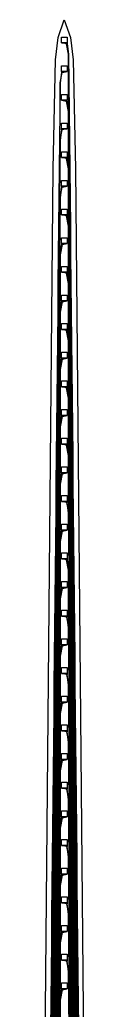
# Model space of a CAD drawing. Header units: inches. Extents: x 106592 to 209533, y 57057 to 74911.
# Drawn here: x 118358 to 118444, y 70981 to 72708 of the extents above; entities that cross this region are included whole.
import ezdxf

# ---------------------------------------------------------------- set-up
doc = ezdxf.new("R2010")
doc.units = ezdxf.units.IN
doc.header["$MEASUREMENT"] = 0
for name, color, linetype in [('metal', 221, 'Continuous'), ('nitride window', 40, 'Continuous'), ('profile', 140, 'Continuous')]:
    doc.layers.add(name, color=color, linetype=linetype)

msp = doc.modelspace()

# ---------------------------------------------------------------- linework, layer by layer
at = {"layer": 'metal'}
for points in [[(118395.5, 72678.1), (118405.5, 72678.1), (118405.5, 72668.1), (118395.5, 72668.1)], [(118405.5, 72666.1), (118404.5, 72666.1), (118395.5, 72668.1), (118405.5, 72668.1)], [(118395.5, 72628.1), (118405.5, 72628.1), (118405.5, 72618.1), (118395.5, 72618.1)], [(118395.5, 72616.1), (118396.5, 72616.1), (118405.5, 72618.1), (118395.5, 72618.1)], [(118395.5, 72578.1), (118405.5, 72578.1), (118405.5, 72568.1), (118395.5, 72568.1)], [(118395.5, 72568.1), (118404.5, 72566.1), (118405.5, 72566.1), (118405.5, 72568.1)], [(118395.5, 72528.1), (118405.5, 72528.1), (118405.5, 72518.1), (118395.5, 72518.1)], [(118405.5, 72518.1), (118396.5, 72516.1), (118395.5, 72516.1), (118395.5, 72518.1)], [(118395.5, 72478.1), (118405.5, 72478.1), (118405.5, 72468.1), (118395.5, 72468.1)], [(118405.5, 72466.1), (118404.5, 72466.1), (118395.5, 72468.1), (118405.5, 72468.1)], [(118395.5, 72428.1), (118405.5, 72428.1), (118405.5, 72418.1), (118395.5, 72418.1)], [(118395.5, 72416.1), (118396.5, 72416.1), (118405.5, 72418.1), (118395.5, 72418.1)], [(118395.5, 72378.1), (118405.5, 72378.1), (118405.5, 72368.1), (118395.5, 72368.1)], [(118405.5, 72366.1), (118404.5, 72366.1), (118395.5, 72368.1), (118405.5, 72368.1)], [(118395.5, 72328.1), (118405.5, 72328.1), (118405.5, 72318.1), (118395.5, 72318.1)], [(118395.5, 72316.1), (118396.5, 72316.1), (118405.5, 72318.1), (118395.5, 72318.1)], [(118395.5, 72278.1), (118405.5, 72278.1), (118405.5, 72268.1), (118395.5, 72268.1)], [(118405.5, 72266.1), (118404.5, 72266.1), (118395.5, 72268.1), (118405.5, 72268.1)], [(118395.5, 72228.1), (118405.5, 72228.1), (118405.5, 72218.1), (118395.5, 72218.1)], [(118395.5, 72216.1), (118396.5, 72216.1), (118405.5, 72218.1), (118395.5, 72218.1)], [(118395.5, 72178.1), (118405.5, 72178.1), (118405.5, 72168.1), (118395.5, 72168.1)], [(118405.5, 72166.1), (118404.5, 72166.1), (118395.5, 72168.1), (118405.5, 72168.1)], [(118395.5, 72128.1), (118405.5, 72128.1), (118405.5, 72118.1), (118395.5, 72118.1)], [(118395.5, 72116.1), (118396.5, 72116.1), (118405.5, 72118.1), (118395.5, 72118.1)], [(118395.5, 72078.1), (118405.5, 72078.1), (118405.5, 72068.1), (118395.5, 72068.1)], [(118405.5, 72066.1), (118404.5, 72066.1), (118395.5, 72068.1), (118405.5, 72068.1)], [(118395.5, 72028.1), (118405.5, 72028.1), (118405.5, 72018.1), (118395.5, 72018.1)], [(118395.5, 72016.1), (118396.5, 72016.1), (118405.5, 72018.1), (118395.5, 72018.1)], [(118395.5, 71978.1), (118405.5, 71978.1), (118405.5, 71968.1), (118395.5, 71968.1)], [(118405.5, 71966.1), (118404.5, 71966.1), (118395.5, 71968.1), (118405.5, 71968.1)], [(118395.5, 71928.1), (118405.5, 71928.1), (118405.5, 71918.1), (118395.5, 71918.1)], [(118395.5, 71916.1), (118396.5, 71916.1), (118405.5, 71918.1), (118395.5, 71918.1)], [(118395.5, 71878.1), (118405.5, 71878.1), (118405.5, 71868.1), (118395.5, 71868.1)], [(118405.5, 71866.1), (118404.5, 71866.1), (118395.5, 71868.1), (118405.5, 71868.1)], [(118395.5, 71828.1), (118405.5, 71828.1), (118405.5, 71818.1), (118395.5, 71818.1)], [(118395.5, 71816.1), (118396.5, 71816.1), (118405.5, 71818.1), (118395.5, 71818.1)], [(118395.5, 71778.1), (118405.5, 71778.1), (118405.5, 71768.1), (118395.5, 71768.1)], [(118405.5, 71766.1), (118404.5, 71766.1), (118395.5, 71768.1), (118405.5, 71768.1)], [(118395.5, 71728.1), (118405.5, 71728.1), (118405.5, 71718.1), (118395.5, 71718.1)], [(118395.5, 71716.1), (118396.5, 71716.1), (118405.5, 71718.1), (118395.5, 71718.1)], [(118395.5, 71678.1), (118405.5, 71678.1), (118405.5, 71668.1), (118395.5, 71668.1)], [(118405.5, 71666.1), (118404.5, 71666.1), (118395.5, 71668.1), (118405.5, 71668.1)], [(118395.5, 71628.1), (118405.5, 71628.1), (118405.5, 71618.1), (118395.5, 71618.1)], [(118395.5, 71616.1), (118396.5, 71616.1), (118405.5, 71618.1), (118395.5, 71618.1)], [(118395.5, 71578.1), (118405.5, 71578.1), (118405.5, 71568.1), (118395.5, 71568.1)], [(118405.5, 71566.1), (118404.5, 71566.1), (118395.5, 71568.1), (118405.5, 71568.1)], [(118395.5, 71528.1), (118405.5, 71528.1), (118405.5, 71518.1), (118395.5, 71518.1)], [(118395.5, 71516.1), (118396.5, 71516.1), (118405.5, 71518.1), (118395.5, 71518.1)], [(118395.5, 71478.1), (118405.5, 71478.1), (118405.5, 71468.1), (118395.5, 71468.1)], [(118405.5, 71466.1), (118404.5, 71466.1), (118395.5, 71468.1), (118405.5, 71468.1)], [(118395.5, 71428.1), (118405.5, 71428.1), (118405.5, 71418.1), (118395.5, 71418.1)], [(118395.5, 71416.1), (118396.5, 71416.1), (118405.5, 71418.1), (118395.5, 71418.1)], [(118395.5, 71378.1), (118405.5, 71378.1), (118405.5, 71368.1), (118395.5, 71368.1)], [(118405.5, 71366.1), (118404.5, 71366.1), (118395.5, 71368.1), (118405.5, 71368.1)], [(118395.5, 71328.1), (118405.5, 71328.1), (118405.5, 71318.1), (118395.5, 71318.1)], [(118395.5, 71316.1), (118396.5, 71316.1), (118405.5, 71318.1), (118395.5, 71318.1)], [(118395.5, 71278.1), (118405.5, 71278.1), (118405.5, 71268.1), (118395.5, 71268.1)], [(118405.5, 71266.1), (118404.5, 71266.1), (118395.5, 71268.1), (118405.5, 71268.1)], [(118395.5, 71228.1), (118405.5, 71228.1), (118405.5, 71218.1), (118395.5, 71218.1)], [(118395.5, 71216.1), (118396.5, 71216.1), (118405.5, 71218.1), (118395.5, 71218.1)], [(118395.5, 71178.1), (118405.5, 71178.1), (118405.5, 71168.1), (118395.5, 71168.1)], [(118405.5, 71166.1), (118404.5, 71166.1), (118395.5, 71168.1), (118405.5, 71168.1)], [(118395.5, 71128.1), (118405.5, 71128.1), (118405.5, 71118.1), (118395.5, 71118.1)], [(118395.5, 71116.1), (118396.5, 71116.1), (118405.5, 71118.1), (118395.5, 71118.1)], [(118395.5, 71078.1), (118405.5, 71078.1), (118405.5, 71068.1), (118395.5, 71068.1)], [(118405.5, 71066.1), (118404.5, 71066.1), (118395.5, 71068.1), (118405.5, 71068.1)], [(118395.5, 71028.1), (118405.5, 71028.1), (118405.5, 71018.1), (118395.5, 71018.1)], [(118395.5, 71016.1), (118396.5, 71016.1), (118405.5, 71018.1), (118395.5, 71018.1)]]:
    msp.add_lwpolyline(points, close=True, dxfattribs=at)
for points in [[(118424.5, 70948.1), (118424, 70998.1), (118423.5, 71048.1), (118423, 71098.1), (118422.5, 71148.1), (118422, 71198.1), (118421.5, 71248.1), (118421, 71298.1), (118420.5, 71348.1), (118420, 71398.1), (118419.5, 71448.1), (118419, 71498.1), (118418.5, 71548.1), (118418, 71598.1), (118417.5, 71648.1), (118417, 71698.1), (118416.5, 71748.1), (118416, 71798.1), (118415.5, 71848.1), (118415, 71898.1), (118414.5, 71948.1), (118414, 71998.1), (118413.5, 72048.1), (118413, 72098.1), (118412.5, 72148.1), (118412, 72198.1), (118411.5, 72248.1), (118411, 72298.1), (118410.5, 72348.1), (118410, 72398.1), (118409.5, 72448.1), (118409, 72498.1), (118408.5, 72548.1), (118408, 72598.1), (118407.5, 72648.1), (118404.5, 72666.1), (118405.5, 72666.1), (118408, 72648.1), (118408.5, 72598.1), (118409, 72548.1), (118409.5, 72498.1), (118410, 72448.1), (118410.5, 72398.1), (118411, 72348.1), (118411.5, 72298.1), (118412, 72248.1), (118412.5, 72198.1), (118413, 72148.1), (118413.5, 72098.1), (118414, 72048.1), (118414.5, 71998.1), (118415, 71948.1), (118415.5, 71898.1), (118416, 71848.1), (118416.5, 71798.1), (118417, 71748.1), (118417.5, 71698.1), (118418, 71648.1), (118418.5, 71598.1), (118419, 71548.1), (118419.5, 71498.1), (118420, 71448.1), (118420.5, 71398.1), (118421, 71348.1), (118421.5, 71298.1), (118422, 71248.1), (118422.5, 71198.1), (118423, 71148.1), (118423.5, 71098.1), (118424, 71048.1), (118424.5, 70998.1), (118425, 70948.1)], [(118377, 70948.1), (118377.5, 70998.1), (118378, 71048.1), (118378.5, 71098.1), (118379, 71148.1), (118379.5, 71198.1), (118380, 71248.1), (118380.5, 71298.1), (118381, 71348.1), (118381.5, 71398.1), (118382, 71448.1), (118382.5, 71498.1), (118383, 71548.1), (118383.5, 71598.1), (118384, 71648.1), (118384.5, 71698.1), (118385, 71748.1), (118385.5, 71798.1), (118386, 71848.1), (118386.5, 71898.1), (118387, 71948.1), (118387.5, 71998.1), (118388, 72048.1), (118388.5, 72098.1), (118389, 72148.1), (118389.5, 72198.1), (118390, 72248), (118390.5, 72298.1), (118391, 72348.1), (118391.5, 72398.1), (118392, 72448.1), (118392.5, 72498.1), (118393, 72548.1), (118393.5, 72598.1), (118396.5, 72616.1), (118395.5, 72616.1), (118393, 72598.1), (118392.5, 72548.1), (118392, 72498.1), (118391.5, 72448.1), (118391, 72398.1), (118390.5, 72348.1), (118390, 72298.1), (118389.5, 72248.1), (118389, 72198.1), (118388.5, 72148.1), (118388, 72098.1), (118387.5, 72048.1), (118387, 71998.1), (118386.5, 71948.1), (118386, 71898.1), (118385.5, 71848.1), (118385, 71798.1), (118384.5, 71748.1), (118384, 71698.1), (118383.5, 71648.1), (118383, 71598.1), (118382.5, 71548.1), (118382, 71498.1), (118381.5, 71448.1), (118381, 71398.1), (118380.5, 71348.1), (118380, 71298.1), (118379.5, 71248.1), (118379, 71198.1), (118378.5, 71148.1), (118378, 71098.1), (118377.5, 71048.1), (118377, 70998.1), (118376.5, 70948.1)], [(118423.5, 70948.1), (118423, 70998.1), (118422.5, 71048.1), (118422, 71098.1), (118421.5, 71148.1), (118421, 71198.1), (118420.5, 71248.1), (118420, 71298.1), (118419.5, 71348.1), (118419, 71398.1), (118418.5, 71448.1), (118418, 71498.1), (118417.5, 71548.1), (118417, 71598.1), (118416.5, 71648.1), (118416, 71698.1), (118415.5, 71748.1), (118415, 71798.1), (118414.5, 71848.1), (118414, 71898.1), (118413.5, 71948.1), (118413, 71998.1), (118412.5, 72048.1), (118412, 72098.1), (118411.5, 72148.1), (118411, 72198.1), (118410.5, 72248.1), (118410, 72298.1), (118409.5, 72348.1), (118409, 72398.1), (118408.5, 72448.1), (118408, 72498.1), (118407.5, 72548.1), (118404.5, 72566.1), (118405.5, 72566.1), (118408, 72548.1), (118408.5, 72498.1), (118409, 72448.1), (118409.5, 72398.1), (118410, 72348.1), (118410.5, 72298.1), (118411, 72248.1), (118411.5, 72198.1), (118412, 72148.1), (118412.5, 72098.1), (118413, 72048.1), (118413.5, 71998.1), (118414, 71948.1), (118414.5, 71898.1), (118415, 71848.1), (118415.5, 71798.1), (118416, 71748.1), (118416.5, 71698.1), (118417, 71648.1), (118417.5, 71598.1), (118418, 71548.1), (118418.5, 71498.1), (118419, 71448.1), (118419.5, 71398.1), (118420, 71348.1), (118420.5, 71298.1), (118421, 71248.1), (118421.5, 71198.1), (118422, 71148.1), (118422.5, 71098.1), (118423, 71048.1), (118423.5, 70998.1), (118424, 70948.1)], [(118378, 70948.1), (118378.5, 70998.1), (118379, 71048.1), (118379.5, 71098.1), (118380, 71148.1), (118380.5, 71198.1), (118381, 71248.1), (118381.5, 71298.1), (118382, 71348.1), (118382.5, 71398.1), (118383, 71448.1), (118383.5, 71498.1), (118384, 71548.1), (118384.5, 71598.1), (118385, 71648.1), (118385.5, 71698.1), (118386, 71748.1), (118386.5, 71798.1), (118387, 71848.1), (118387.5, 71898.1), (118388, 71948.1), (118388.5, 71998.1), (118389, 72048.1), (118389.5, 72098.1), (118390, 72148.1), (118390.5, 72198.1), (118391, 72248), (118391.5, 72298.1), (118392, 72348.1), (118392.5, 72398.1), (118393, 72448.1), (118393.5, 72498.1), (118396.5, 72516.1), (118395.5, 72516.1), (118393, 72498.1), (118392.5, 72448.1), (118392, 72398.1), (118391.5, 72348.1), (118391, 72298.1), (118390.5, 72248.1), (118390, 72198.1), (118389.5, 72148.1), (118389, 72098.1), (118388.5, 72048.1), (118388, 71998.1), (118387.5, 71948.1), (118387, 71898.1), (118386.5, 71848.1), (118386, 71798.1), (118385.5, 71748.1), (118385, 71698.1), (118384.5, 71648.1), (118384, 71598.1), (118383.5, 71548.1), (118383, 71498.1), (118382.5, 71448.1), (118382, 71398.1), (118381.5, 71348.1), (118381, 71298.1), (118380.5, 71248.1), (118380, 71198.1), (118379.5, 71148.1), (118379, 71098.1), (118378.5, 71048.1), (118378, 70998.1), (118377.5, 70948.1)], [(118422.5, 70948.1), (118422, 70998.1), (118421.5, 71048.1), (118421, 71098.1), (118420.5, 71148.1), (118420, 71198.1), (118419.5, 71248.1), (118419, 71298.1), (118418.5, 71348.1), (118418, 71398.1), (118417.5, 71448.1), (118417, 71498.1), (118416.5, 71548.1), (118416, 71598.1), (118415.5, 71648.1), (118415, 71698.1), (118414.5, 71748.1), (118414, 71798.1), (118413.5, 71848.1), (118413, 71898.1), (118412.5, 71948.1), (118412, 71998.1), (118411.5, 72048.1), (118411, 72098.1), (118410.5, 72148.1), (118410, 72198.1), (118409.5, 72248.1), (118409, 72298.1), (118408.5, 72348.1), (118408, 72398.1), (118407.5, 72448.1), (118404.5, 72466.1), (118405.5, 72466.1), (118408, 72448.1), (118408.5, 72398.1), (118408.5, 72398.1), (118409, 72348.1), (118409.5, 72298.1), (118410, 72248.1), (118410.5, 72198.1), (118411, 72148.1), (118411.5, 72098.1), (118412, 72048.1), (118412.5, 71998.1), (118413, 71948.1), (118413.5, 71898.1), (118414, 71848.1), (118414.5, 71798.1), (118415, 71748.1), (118415.5, 71698.1), (118416, 71648.1), (118416.5, 71598.1), (118417, 71548.1), (118417.5, 71498.1), (118418, 71448.1), (118418.5, 71398.1), (118419, 71348.1), (118419.5, 71298.1), (118420, 71248.1), (118420.5, 71198.1), (118421, 71148.1), (118421.5, 71098.1), (118422, 71048.1), (118422.5, 70998.1), (118423, 70948.1)], [(118379, 70948.1), (118379.5, 70998.1), (118380, 71048.1), (118380.5, 71098.1), (118381, 71148.1), (118381.5, 71198.1), (118382, 71248.1), (118382.5, 71298.1), (118383, 71348.1), (118383.5, 71398.1), (118384, 71448.1), (118384.5, 71498.1), (118385, 71548.1), (118385.5, 71598.1), (118386, 71648.1), (118386.5, 71698.1), (118387, 71748.1), (118387.5, 71798.1), (118388, 71848.1), (118388.5, 71898.1), (118389, 71948.1), (118389.5, 71998.1), (118390, 72048.1), (118390.5, 72098.1), (118391, 72148.1), (118391.5, 72198.1), (118392, 72248), (118392, 72248), (118392.5, 72298.1), (118393, 72348.1), (118393.5, 72398.1), (118396.5, 72416.1), (118395.5, 72416.1), (118393, 72398.1), (118392.5, 72348.1), (118392, 72298.1), (118391.5, 72248.1), (118391, 72198.1), (118390.5, 72148.1), (118390, 72098.1), (118389.5, 72048.1), (118389, 71998.1), (118388.5, 71948.1), (118388, 71898.1), (118387.5, 71848.1), (118387, 71798.1), (118386.5, 71748.1), (118386, 71698.1), (118385.5, 71648.1), (118385, 71598.1), (118384.5, 71548.1), (118384, 71498.1), (118383.5, 71448.1), (118383, 71398.1), (118382.5, 71348.1), (118382, 71298.1), (118381.5, 71248.1), (118381, 71198.1), (118380.5, 71148.1), (118380, 71098.1), (118379.5, 71048.1), (118379, 70998.1), (118378.5, 70948.1)], [(118421.5, 70948.1), (118421, 70998.1), (118420.5, 71048.1), (118420, 71098.1), (118419.5, 71148.1), (118419, 71198.1), (118418.5, 71248.1), (118418, 71298.1), (118417.5, 71348.1), (118417, 71398.1), (118416.5, 71448.1), (118416, 71498.1), (118415.5, 71548.1), (118415, 71598.1), (118414.5, 71648.1), (118414, 71698.1), (118413.5, 71748.1), (118413, 71798.1), (118412.5, 71848.1), (118412, 71898.1), (118411.5, 71948.1), (118411, 71998.1), (118410.5, 72048.1), (118410, 72098.1), (118409.5, 72148.1), (118409, 72198.1), (118408.5, 72248.1), (118408, 72298.1), (118407.5, 72348.1), (118404.5, 72366.1), (118405.5, 72366.1), (118408, 72348.1), (118408.5, 72298.1), (118408.5, 72298.1), (118409, 72248.1), (118409.5, 72198.1), (118410, 72148.1), (118410.5, 72098.1), (118411, 72048.1), (118411.5, 71998.1), (118412, 71948.1), (118412.5, 71898.1), (118413, 71848.1), (118413.5, 71798.1), (118414, 71748.1), (118414.5, 71698.1), (118415, 71648.1), (118415.5, 71598.1), (118416, 71548.1), (118416.5, 71498.1), (118417, 71448.1), (118417.5, 71398.1), (118418, 71348.1), (118418.5, 71298.1), (118419, 71248.1), (118419.5, 71198.1), (118420, 71148.1), (118420.5, 71098.1), (118421, 71048.1), (118421.5, 70998.1), (118422, 70948.1)], [(118379.5, 70948.1), (118380, 70998.1), (118380.5, 71048.1), (118381, 71098.1), (118381.5, 71148.1), (118382, 71198.1), (118382.5, 71248.1), (118383, 71298.1), (118383.5, 71348.1), (118384, 71398.1), (118384.5, 71448.1), (118385, 71498.1), (118385.5, 71548.1), (118386, 71598.1), (118386.5, 71648.1), (118387, 71698.1), (118387.5, 71748.1), (118388, 71798.1), (118388.5, 71848.1), (118389, 71898.1), (118389.5, 71948.1), (118390, 71998.1), (118390.5, 72048.1), (118391, 72098.1), (118391.5, 72148.1), (118392, 72198.1), (118392.5, 72248.1), (118393, 72298.1), (118395.5, 72316.1), (118396.5, 72316.1), (118393.5, 72298.1), (118393, 72248.1), (118393, 72248), (118392.5, 72198.1), (118392, 72148.1), (118391.5, 72098.1), (118391, 72048.1), (118390.5, 71998.1), (118390, 71948.1), (118389.5, 71898.1), (118389, 71848.1), (118388.5, 71798.1), (118388, 71748.1), (118387.5, 71698.1), (118387, 71648.1), (118386.5, 71598.1), (118386, 71548.1), (118385.5, 71498.1), (118385, 71448.1), (118384.5, 71398.1), (118384, 71348.1), (118383.5, 71298.1), (118383, 71248.1), (118382.5, 71198.1), (118382, 71148.1), (118381.5, 71098.1), (118381, 71048.1), (118380.5, 70998.1), (118380, 70948.1)], [(118420.5, 70948.1), (118420, 70998.1), (118419.5, 71048.1), (118419, 71098.1), (118418.5, 71148.1), (118418, 71198.1), (118417.5, 71248.1), (118417, 71298.1), (118416.5, 71348.1), (118416, 71398.1), (118415.5, 71448.1), (118415, 71498.1), (118414.5, 71548.1), (118414, 71598.1), (118413.5, 71648.1), (118413, 71698.1), (118412.5, 71748.1), (118412, 71798.1), (118411.5, 71848.1), (118411, 71898.1), (118410.5, 71948.1), (118410, 71998.1), (118409.5, 72048.1), (118409, 72098.1), (118408.5, 72148.1), (118408, 72198.1), (118407.5, 72248.1), (118404.5, 72266.1), (118405.5, 72266.1), (118408, 72248.1), (118408.5, 72198.1), (118408.5, 72198.1), (118409, 72148.1), (118409.5, 72098.1), (118410, 72048.1), (118410.5, 71998.1), (118411, 71948.1), (118411.5, 71898.1), (118412, 71848.1), (118412.5, 71798.1), (118413, 71748.1), (118413.5, 71698.1), (118414, 71648.1), (118414.5, 71598.1), (118415, 71548.1), (118415.5, 71498.1), (118416, 71448.1), (118416.5, 71398.1), (118417, 71348.1), (118417.5, 71298.1), (118418, 71248.1), (118418.5, 71198.1), (118419, 71148.1), (118419.5, 71098.1), (118420, 71048.1), (118420.5, 70998.1), (118421, 70948.1)], [(118380.5, 70948.1), (118381, 70998.1), (118381.5, 71048.1), (118382, 71098.1), (118382.5, 71148.1), (118383, 71198.1), (118383.5, 71248.1), (118384, 71298.1), (118384.5, 71348.1), (118385, 71398.1), (118385.5, 71448.1), (118386, 71498.1), (118386.5, 71548.1), (118387, 71598.1), (118387.5, 71648.1), (118388, 71698.1), (118388.5, 71748.1), (118389, 71798.1), (118389.5, 71848.1), (118390, 71898.1), (118390.5, 71948.1), (118391, 71998.1), (118391.5, 72048.1), (118392, 72098.1), (118392.5, 72148.1), (118392.5, 72148.1), (118393, 72198.1), (118395.5, 72216.1), (118396.5, 72216.1), (118393.5, 72198.1), (118393, 72148.1), (118392.5, 72098.1), (118392, 72048.1), (118391.5, 71998.1), (118391, 71948.1), (118390.5, 71898.1), (118390, 71848.1), (118389.5, 71798.1), (118389, 71748.1), (118388.5, 71698.1), (118388, 71648.1), (118387.5, 71598.1), (118387, 71548.1), (118386.5, 71498.1), (118386, 71448.1), (118385.5, 71398.1), (118385, 71348.1), (118384.5, 71298.1), (118384, 71248.1), (118383.5, 71198.1), (118383, 71148.1), (118382.5, 71098.1), (118382, 71048.1), (118381.5, 70998.1), (118381, 70948.1)], [(118419.5, 70948.1), (118419, 70998.1), (118418.5, 71048.1), (118418, 71098.1), (118417.5, 71148.1), (118417, 71198.1), (118416.5, 71248.1), (118416, 71298.1), (118415.5, 71348.1), (118415, 71398.1), (118414.5, 71448.1), (118414, 71498.1), (118413.5, 71548.1), (118413, 71598.1), (118412.5, 71648.1), (118412, 71698.1), (118411.5, 71748.1), (118411, 71798.1), (118410.5, 71848.1), (118410, 71898.1), (118409.5, 71948.1), (118409, 71998.1), (118408.5, 72048.1), (118408, 72098.1), (118407.5, 72148.1), (118404.5, 72166.1), (118405.5, 72166.1), (118408, 72148.1), (118408.5, 72098.1), (118408.5, 72098.1), (118409, 72048.1), (118409.5, 71998.1), (118410, 71948.1), (118410.5, 71898.1), (118411, 71848.1), (118411.5, 71798.1), (118412, 71748.1), (118412.5, 71698.1), (118413, 71648.1), (118413.5, 71598.1), (118414, 71548.1), (118414.5, 71498.1), (118415, 71448.1), (118415.5, 71398.1), (118416, 71348.1), (118416.5, 71298.1), (118417, 71248.1), (118417.5, 71198.1), (118418, 71148.1), (118418.5, 71098.1), (118419, 71048.1), (118419.5, 70998.1), (118420, 70948.1)], [(118381.5, 70948.1), (118382, 70998.1), (118382.5, 71048.1), (118383, 71098.1), (118383.5, 71148.1), (118384, 71198.1), (118384.5, 71248.1), (118385, 71298.1), (118385.5, 71348.1), (118386, 71398.1), (118386.5, 71448.1), (118387, 71498.1), (118387.5, 71548.1), (118388, 71598.1), (118388.5, 71648.1), (118389, 71698.1), (118389.5, 71748.1), (118390, 71798.1), (118390.5, 71848.1), (118391, 71898.1), (118391.5, 71948.1), (118392, 71998.1), (118392.5, 72048.1), (118392.5, 72048.1), (118393, 72098.1), (118395.5, 72116.1), (118396.5, 72116.1), (118393.5, 72098.1), (118393, 72048.1), (118392.5, 71998.1), (118392, 71948.1), (118391.5, 71898.1), (118391, 71848.1), (118390.5, 71798.1), (118390, 71748.1), (118389.5, 71698.1), (118389, 71648.1), (118388.5, 71598.1), (118388, 71548.1), (118387.5, 71498.1), (118387, 71448.1), (118386.5, 71398.1), (118386, 71348.1), (118385.5, 71298.1), (118385, 71248.1), (118384.5, 71198.1), (118384, 71148.1), (118383.5, 71098.1), (118383, 71048.1), (118382.5, 70998.1), (118382, 70948.1)], [(118418.5, 70948.1), (118418, 70998.1), (118417.5, 71048.1), (118417, 71098.1), (118416.5, 71148.1), (118416, 71198.1), (118415.5, 71248.1), (118415, 71298.1), (118414.5, 71348.1), (118414, 71398.1), (118413.5, 71448.1), (118413, 71498.1), (118412.5, 71548.1), (118412, 71598.1), (118411.5, 71648.1), (118411, 71698.1), (118410.5, 71748.1), (118410, 71798.1), (118409.5, 71848.1), (118409, 71898.1), (118408.5, 71948.1), (118408, 71998.1), (118407.5, 72048.1), (118404.5, 72066.1), (118405.5, 72066.1), (118408, 72048.1), (118408.5, 71998.1), (118408.5, 71998.1), (118409, 71948.1), (118409.5, 71898.1), (118410, 71848.1), (118410.5, 71798.1), (118411, 71748.1), (118411.5, 71698.1), (118412, 71648.1), (118412.5, 71598.1), (118413, 71548.1), (118413.5, 71498.1), (118414, 71448.1), (118414.5, 71398.1), (118415, 71348.1), (118415.5, 71298.1), (118416, 71248.1), (118416.5, 71198.1), (118417, 71148.1), (118417.5, 71098.1), (118418, 71048.1), (118418.5, 70998.1), (118419, 70948.1)], [(118382.5, 70948.1), (118383, 70998.1), (118383.5, 71048.1), (118384, 71098.1), (118384.5, 71148.1), (118385, 71198.1), (118385.5, 71248.1), (118386, 71298.1), (118386.5, 71348.1), (118387, 71398.1), (118387.5, 71448.1), (118388, 71498.1), (118388.5, 71548.1), (118389, 71598.1), (118389.5, 71648.1), (118390, 71698.1), (118390.5, 71748.1), (118391, 71798.1), (118391.5, 71848.1), (118392, 71898.1), (118392.5, 71948.1), (118392.5, 71948.1), (118393, 71998.1), (118395.5, 72016.1), (118396.5, 72016.1), (118393.5, 71998.1), (118393, 71948.1), (118392.5, 71898.1), (118392, 71848.1), (118391.5, 71798.1), (118391, 71748.1), (118390.5, 71698.1), (118390, 71648.1), (118389.5, 71598.1), (118389, 71548.1), (118388.5, 71498.1), (118388, 71448.1), (118387.5, 71398.1), (118387, 71348.1), (118386.5, 71298.1), (118386, 71248.1), (118385.5, 71198.1), (118385, 71148.1), (118384.5, 71098.1), (118384, 71048.1), (118383.5, 70998.1), (118383, 70948.1)], [(118417.5, 70948.1), (118417, 70998.1), (118416.5, 71048.1), (118416, 71098.1), (118415.5, 71148.1), (118415, 71198.1), (118414.5, 71248.1), (118414, 71298.1), (118413.5, 71348.1), (118413, 71398.1), (118412.5, 71448.1), (118412, 71498.1), (118411.5, 71548.1), (118411, 71598.1), (118410.5, 71648.1), (118410, 71698.1), (118409.5, 71748.1), (118409, 71798.1), (118408.5, 71848.1), (118408, 71898.1), (118407.5, 71948.1), (118404.5, 71966.1), (118405.5, 71966.1), (118408, 71948.1), (118408.5, 71898.1), (118408.5, 71898.1), (118409, 71848.1), (118409.5, 71798.1), (118410, 71748.1), (118410.5, 71698.1), (118411, 71648.1), (118411.5, 71598.1), (118412, 71548.1), (118412.5, 71498.1), (118413, 71448.1), (118413.5, 71398.1), (118414, 71348.1), (118414.5, 71298.1), (118415, 71248.1), (118415.5, 71198.1), (118416, 71148.1), (118416.5, 71098.1), (118417, 71048.1), (118417.5, 70998.1), (118418, 70948.1)], [(118383.5, 70948.1), (118384, 70998.1), (118384.5, 71048.1), (118385, 71098.1), (118385.5, 71148.1), (118386, 71198.1), (118386.5, 71248.1), (118387, 71298.1), (118387.5, 71348.1), (118388, 71398.1), (118388.5, 71448.1), (118389, 71498.1), (118389.5, 71548.1), (118390, 71598.1), (118390.5, 71648.1), (118391, 71698.1), (118391.5, 71748.1), (118392, 71798.1), (118392.5, 71848.1), (118392.5, 71848.1), (118393, 71898.1), (118395.5, 71916.1), (118396.5, 71916.1), (118393.5, 71898.1), (118393, 71848.1), (118392.5, 71798.1), (118392, 71748.1), (118391.5, 71698.1), (118391, 71648.1), (118390.5, 71598.1), (118390, 71548.1), (118389.5, 71498.1), (118389, 71448.1), (118388.5, 71398.1), (118388, 71348.1), (118387.5, 71298.1), (118387, 71248.1), (118386.5, 71198.1), (118386, 71148.1), (118385.5, 71098.1), (118385, 71048.1), (118384.5, 70998.1), (118384, 70948.1)], [(118417, 70948.1), (118416.5, 70998.1), (118416, 71048.1), (118415.5, 71098.1), (118415, 71148.1), (118414.5, 71198.1), (118414, 71248.1), (118413.5, 71298.1), (118413, 71348.1), (118412.5, 71398.1), (118412, 71448.1), (118411.5, 71498.1), (118411, 71548.1), (118410.5, 71598.1), (118410, 71648.1), (118409.5, 71698.1), (118409, 71748.1), (118408.5, 71798.1), (118408.5, 71798.1), (118408, 71848.1), (118405.5, 71866.1), (118404.5, 71866.1), (118407.5, 71848.1), (118408, 71798.1), (118408.5, 71748.1), (118409, 71698.1), (118409.5, 71648.1), (118410, 71598.1), (118410.5, 71548.1), (118411, 71498.1), (118411.5, 71448.1), (118412, 71398.1), (118412.5, 71348.1), (118413, 71298.1), (118413.5, 71248.1), (118414, 71198.1), (118414.5, 71148.1), (118415, 71098.1), (118415.5, 71048.1), (118416, 70998.1), (118416.5, 70948.1)], [(118384.5, 70948.1), (118385, 70998.1), (118385.5, 71048.1), (118386, 71098.1), (118386.5, 71148.1), (118387, 71198.1), (118387.5, 71248.1), (118388, 71298.1), (118388.5, 71348.1), (118389, 71398.1), (118389.5, 71448.1), (118390, 71498.1), (118390.5, 71548.1), (118391, 71598.1), (118391.5, 71648.1), (118392, 71698.1), (118392.5, 71748.1), (118392.5, 71748.1), (118393, 71798.1), (118395.5, 71816.1), (118396.5, 71816.1), (118393.5, 71798.1), (118393, 71748.1), (118392.5, 71698.1), (118392, 71648.1), (118391.5, 71598.1), (118391, 71548.1), (118390.5, 71498.1), (118390, 71448.1), (118389.5, 71398.1), (118389, 71348.1), (118388.5, 71298.1), (118388, 71248.1), (118387.5, 71198.1), (118387, 71148.1), (118386.5, 71098.1), (118386, 71048.1), (118385.5, 70998.1), (118385, 70948.1)], [(118415.5, 70948.1), (118415, 70998.1), (118414.5, 71048.1), (118414, 71098.1), (118413.5, 71148.1), (118413, 71198.1), (118412.5, 71248.1), (118412, 71298.1), (118411.5, 71348.1), (118411, 71398.1), (118410.5, 71448.1), (118410, 71498.1), (118409.5, 71548.1), (118409, 71598.1), (118408.5, 71648.1), (118408, 71698.1), (118407.5, 71748.1), (118404.5, 71766.1), (118405.5, 71766.1), (118408, 71748.1), (118408.5, 71698.1), (118408.5, 71698.1), (118409, 71648.1), (118409.5, 71598.1), (118410, 71548.1), (118410.5, 71498.1), (118411, 71448.1), (118411.5, 71398.1), (118412, 71348.1), (118412.5, 71298.1), (118413, 71248.1), (118413.5, 71198.1), (118414, 71148.1), (118414.5, 71098.1), (118415, 71048.1), (118415.5, 70998.1), (118416, 70948.1)], [(118385.5, 70948.1), (118386, 70998.1), (118386.5, 71048.1), (118387, 71098.1), (118387.5, 71148.1), (118388, 71198.1), (118388.5, 71248.1), (118389, 71298.1), (118389.5, 71348.1), (118390, 71398.1), (118390.5, 71448.1), (118391, 71498.1), (118391.5, 71548.1), (118392, 71598.1), (118392.5, 71648.1), (118392.5, 71648.1), (118393, 71698.1), (118395.5, 71716.1), (118396.5, 71716.1), (118393.5, 71698.1), (118393, 71648.1), (118392.5, 71598.1), (118392, 71548.1), (118391.5, 71498.1), (118391, 71448.1), (118390.5, 71398.1), (118390, 71348.1), (118389.5, 71298.1), (118389, 71248.1), (118388.5, 71198.1), (118388, 71148.1), (118387.5, 71098.1), (118387, 71048.1), (118386.5, 70998.1), (118386, 70948.1)], [(118415, 70948.1), (118414.5, 70998.1), (118414, 71048.1), (118413.5, 71098.1), (118413, 71148.1), (118412.5, 71198.1), (118412, 71248.1), (118411.5, 71298.1), (118411, 71348.1), (118410.5, 71398.1), (118410, 71448.1), (118409.5, 71498.1), (118409, 71548.1), (118408.5, 71598.1), (118408.5, 71598.1), (118408, 71648.1), (118405.5, 71666.1), (118404.5, 71666.1), (118407.5, 71648.1), (118408, 71598.1), (118408.5, 71548.1), (118409, 71498.1), (118409.5, 71448.1), (118410, 71398.1), (118410.5, 71348.1), (118411, 71298.1), (118411.5, 71248.1), (118412, 71198.1), (118412.5, 71148.1), (118413, 71098.1), (118413.5, 71048.1), (118414, 70998.1), (118414.5, 70948.1)], [(118386.5, 70948.1), (118387, 70998.1), (118387.5, 71048.1), (118388, 71098.1), (118388.5, 71148.1), (118389, 71198.1), (118389.5, 71248.1), (118390, 71298.1), (118390.5, 71348.1), (118391, 71398.1), (118391.5, 71448.1), (118392, 71498.1), (118392.5, 71548.1), (118392.5, 71548.1), (118393, 71598.1), (118395.5, 71616.1), (118396.5, 71616.1), (118393.5, 71598.1), (118393, 71548.1), (118392.5, 71498.1), (118392, 71448.1), (118391.5, 71398.1), (118391, 71348.1), (118390.5, 71298.1), (118390, 71248.1), (118389.5, 71198.1), (118389, 71148.1), (118388.5, 71098.1), (118388, 71048.1), (118387.5, 70998.1), (118387, 70948.1)], [(118414, 70948.1), (118413.5, 70998.1), (118413, 71048.1), (118412.5, 71098.1), (118412, 71148.1), (118411.5, 71198.1), (118411, 71248.1), (118410.5, 71298.1), (118410, 71348.1), (118409.5, 71398.1), (118409, 71448.1), (118408.5, 71498.1), (118408.5, 71498.1), (118408, 71548.1), (118405.5, 71566.1), (118404.5, 71566.1), (118407.5, 71548.1), (118408, 71498.1), (118408.5, 71448.1), (118409, 71398.1), (118409.5, 71348.1), (118410, 71298.1), (118410.5, 71248.1), (118411, 71198.1), (118411.5, 71148.1), (118412, 71098.1), (118412.5, 71048.1), (118413, 70998.1), (118413.5, 70948.1)], [(118387.5, 70948.1), (118388, 70998.1), (118388.5, 71048.1), (118389, 71098.1), (118389.5, 71148.1), (118390, 71198.1), (118390.5, 71248.1), (118391, 71298.1), (118391.5, 71348.1), (118392, 71398.1), (118392.5, 71448.1), (118392.5, 71448.1), (118393, 71498.1), (118395.5, 71516.1), (118396.5, 71516.1), (118393.5, 71498.1), (118393, 71448.1), (118392.5, 71398.1), (118392, 71348.1), (118391.5, 71298.1), (118391, 71248.1), (118390.5, 71198.1), (118390, 71148.1), (118389.5, 71098.1), (118389, 71048.1), (118388.5, 70998.1), (118388, 70948.1)], [(118413, 70948.1), (118412.5, 70998.1), (118412, 71048.1), (118411.5, 71098.1), (118411, 71148.1), (118410.5, 71198.1), (118410, 71248.1), (118409.5, 71298.1), (118409, 71348.1), (118408.5, 71398.1), (118408.5, 71398.1), (118408, 71448.1), (118405.5, 71466.1), (118404.5, 71466.1), (118407.5, 71448.1), (118408, 71398.1), (118408.5, 71348.1), (118409, 71298.1), (118409.5, 71248.1), (118410, 71198.1), (118410.5, 71148.1), (118411, 71098.1), (118411.5, 71048.1), (118412, 70998.1), (118412.5, 70948.1)], [(118388.5, 70948.1), (118389, 70998.1), (118389.5, 71048.1), (118390, 71098.1), (118390.5, 71148.1), (118391, 71198.1), (118391.5, 71248.1), (118392, 71298.1), (118392.5, 71348.1), (118392.5, 71348.1), (118393, 71398.1), (118395.5, 71416.1), (118396.5, 71416.1), (118393.5, 71398.1), (118393, 71348.1), (118392.5, 71298.1), (118392, 71248.1), (118391.5, 71198.1), (118391, 71148.1), (118390.5, 71098.1), (118390, 71048.1), (118389.5, 70998.1), (118389, 70948.1)], [(118412, 70948.1), (118411.5, 70998.1), (118411, 71048.1), (118410.5, 71098.1), (118410, 71148.1), (118409.5, 71198.1), (118409, 71248.1), (118408.5, 71298.1), (118408.5, 71298.1), (118408, 71348.1), (118405.5, 71366.1), (118404.5, 71366.1), (118407.5, 71348.1), (118408, 71298.1), (118408.5, 71248.1), (118409, 71198.1), (118409.5, 71148.1), (118410, 71098.1), (118410.5, 71048.1), (118411, 70998.1), (118411.5, 70948.1)], [(118389.5, 70948.1), (118390, 70998.1), (118390.5, 71048.1), (118391, 71098.1), (118391.5, 71148.1), (118392, 71198.1), (118392.5, 71248.1), (118392.5, 71248.1), (118393, 71298.1), (118395.5, 71316.1), (118396.5, 71316.1), (118393.5, 71298.1), (118393, 71248.1), (118392.5, 71198.1), (118392, 71148.1), (118391.5, 71098.1), (118391, 71048.1), (118390.5, 70998.1), (118390, 70948.1)], [(118411, 70948.1), (118410.5, 70998.1), (118410, 71048.1), (118409.5, 71098.1), (118409, 71148.1), (118408.5, 71198.1), (118408.5, 71198.1), (118408, 71248.1), (118405.5, 71266.1), (118404.5, 71266.1), (118407.5, 71248.1), (118408, 71198.1), (118408.5, 71148.1), (118409, 71098.1), (118409.5, 71048.1), (118410, 70998.1), (118410.5, 70948.1)], [(118390.5, 70948.1), (118391, 70998.1), (118391.5, 71048.1), (118392, 71098.1), (118392.5, 71148.1), (118392.5, 71148.1), (118393, 71198.1), (118395.5, 71216.1), (118396.5, 71216.1), (118393.5, 71198.1), (118393, 71148.1), (118392.5, 71098.1), (118392, 71048.1), (118391.5, 70998.1), (118391, 70948.1)], [(118410, 70948.1), (118409.5, 70998.1), (118409, 71048.1), (118408.5, 71098.1), (118408.5, 71098.1), (118408, 71148.1), (118405.5, 71166.1), (118404.5, 71166.1), (118407.5, 71148.1), (118408, 71098.1), (118408.5, 71048.1), (118409, 70998.1), (118409.5, 70948.1)], [(118391.5, 70948.1), (118392, 70998.1), (118392.5, 71048.1), (118392.5, 71048.1), (118393, 71098.1), (118395.5, 71116.1), (118396.5, 71116.1), (118393.5, 71098.1), (118393, 71048.1), (118392.5, 70998.1), (118392, 70948.1)], [(118409, 70948.1), (118408.5, 70998.1), (118408.5, 70998.1), (118408, 71048.1), (118405.5, 71066.1), (118404.5, 71066.1), (118407.5, 71048.1), (118408, 70998.1), (118408.5, 70948.1)], [(118392.5, 70948.1), (118393, 70998.1), (118395.5, 71016.1), (118396.5, 71016.1), (118393.5, 70998.1), (118393, 70948.1)]]:
    msp.add_lwpolyline(points, dxfattribs=at)
at = {"layer": 'nitride window'}
for points in [[(118395.5, 72678.1), (118405.5, 72678.1), (118405.5, 72668.1), (118395.5, 72668.1)], [(118395.5, 72628.1), (118405.5, 72628.1), (118405.5, 72618.1), (118395.5, 72618.1)], [(118395.5, 72578.1), (118405.5, 72578.1), (118405.5, 72568.1), (118395.5, 72568.1)], [(118395.5, 72528.1), (118405.5, 72528.1), (118405.5, 72518.1), (118395.5, 72518.1)], [(118395.5, 72478.1), (118405.5, 72478.1), (118405.5, 72468.1), (118395.5, 72468.1)], [(118395.5, 72428.1), (118405.5, 72428.1), (118405.5, 72418.1), (118395.5, 72418.1)], [(118395.5, 72378.1), (118405.5, 72378.1), (118405.5, 72368.1), (118395.5, 72368.1)], [(118395.5, 72328.1), (118405.5, 72328.1), (118405.5, 72318.1), (118395.5, 72318.1)], [(118395.5, 72278.1), (118405.5, 72278.1), (118405.5, 72268.1), (118395.5, 72268.1)], [(118395.5, 72228.1), (118405.5, 72228.1), (118405.5, 72218.1), (118395.5, 72218.1)], [(118395.5, 72178.1), (118405.5, 72178.1), (118405.5, 72168.1), (118395.5, 72168.1)], [(118395.5, 72128.1), (118405.5, 72128.1), (118405.5, 72118.1), (118395.5, 72118.1)], [(118395.5, 72078.1), (118405.5, 72078.1), (118405.5, 72068.1), (118395.5, 72068.1)], [(118395.5, 72028.1), (118405.5, 72028.1), (118405.5, 72018.1), (118395.5, 72018.1)], [(118395.5, 71978.1), (118405.5, 71978.1), (118405.5, 71968.1), (118395.5, 71968.1)], [(118395.5, 71928.1), (118405.5, 71928.1), (118405.5, 71918.1), (118395.5, 71918.1)], [(118395.5, 71878.1), (118405.5, 71878.1), (118405.5, 71868.1), (118395.5, 71868.1)], [(118395.5, 71828.1), (118405.5, 71828.1), (118405.5, 71818.1), (118395.5, 71818.1)], [(118395.5, 71778.1), (118405.5, 71778.1), (118405.5, 71768.1), (118395.5, 71768.1)], [(118395.5, 71728.1), (118405.5, 71728.1), (118405.5, 71718.1), (118395.5, 71718.1)], [(118395.5, 71678.1), (118405.5, 71678.1), (118405.5, 71668.1), (118395.5, 71668.1)], [(118395.5, 71628.1), (118405.5, 71628.1), (118405.5, 71618.1), (118395.5, 71618.1)], [(118395.5, 71578.1), (118405.5, 71578.1), (118405.5, 71568.1), (118395.5, 71568.1)], [(118395.5, 71528.1), (118405.5, 71528.1), (118405.5, 71518.1), (118395.5, 71518.1)], [(118395.5, 71478.1), (118405.5, 71478.1), (118405.5, 71468.1), (118395.5, 71468.1)], [(118395.5, 71428.1), (118405.5, 71428.1), (118405.5, 71418.1), (118395.5, 71418.1)], [(118395.5, 71378.1), (118405.5, 71378.1), (118405.5, 71368.1), (118395.5, 71368.1)], [(118395.5, 71328.1), (118405.5, 71328.1), (118405.5, 71318.1), (118395.5, 71318.1)], [(118395.5, 71278.1), (118405.5, 71278.1), (118405.5, 71268.1), (118395.5, 71268.1)], [(118395.5, 71228.1), (118405.5, 71228.1), (118405.5, 71218.1), (118395.5, 71218.1)], [(118395.5, 71178.1), (118405.5, 71178.1), (118405.5, 71168.1), (118395.5, 71168.1)], [(118395.5, 71128.1), (118405.5, 71128.1), (118405.5, 71118.1), (118395.5, 71118.1)], [(118395.5, 71078.1), (118405.5, 71078.1), (118405.5, 71068.1), (118395.5, 71068.1)], [(118395.5, 71028.1), (118405.5, 71028.1), (118405.5, 71018.1), (118395.5, 71018.1)]]:
    msp.add_lwpolyline(points, close=True, dxfattribs=at)
at = {"layer": 'profile'}
msp.add_lwpolyline([(118358.6, 63998.1), (118358, 69898.2), (118380.9, 72448.1), (118384.9, 72638.2), (118389.5, 72677.1), (118400.4, 72708.1), (118411.5, 72677.1), (118416, 72638.2), (118420, 72448.2), (118443, 69898.1), (118443.6, 63998.1)], dxfattribs=at)

doc.saveas('drawing.dxf')
